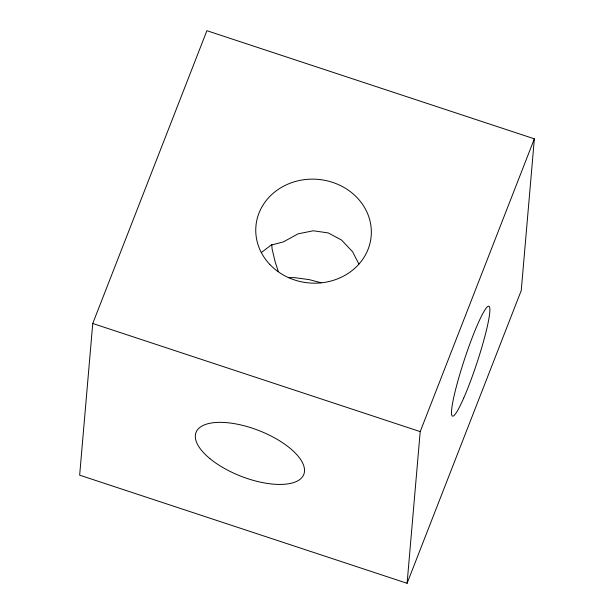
<?xml version="1.0" encoding="UTF-8"?>
<svg xmlns="http://www.w3.org/2000/svg" width="614" height="614" viewBox="0 0 614 614"><rect width="100%" height="100%" fill="white"/><g stroke="black" fill="none" stroke-linecap="round" stroke-linejoin="round"><path stroke-width="0.92" d="M92.752 323.486L79.651 475.167L407.097 583.3L521.248 290.514L534.349 138.833L206.903 30.7L92.752 323.486L420.199 431.619L407.097 583.3M420.199 431.619L534.349 138.833M261.318 252.546L271.142 245.101L283.407 241.878L298.082 233.834L313.363 230.78L328.206 232.921L341.614 240.112L352.651 251.855L358.914 264.097M288.71 277.62L294.298 277.62L309.141 279.616L321.084 282.755M278.296 271.457L275.126 261.771L272.094 249L271.772 244.587M269.784 264.411A57.839 51.975 4.9 0 0 368.124 249.184A57.839 51.975 4.9 0 0 302.74 179.887A57.839 51.975 4.9 0 0 269.784 264.411M209.788 458.52A57.839 24.537 21.3 0 0 302.073 477.347A57.839 24.537 21.3 0 0 237.91 424.312A57.839 24.537 21.3 0 0 209.788 458.52M463.693 398.118A57.839 6.47 -71.7 0 0 489.665 307.391A57.839 6.47 -71.7 0 0 458.811 377.694A57.839 6.47 -71.7 0 0 463.693 398.118"/></g></svg>
